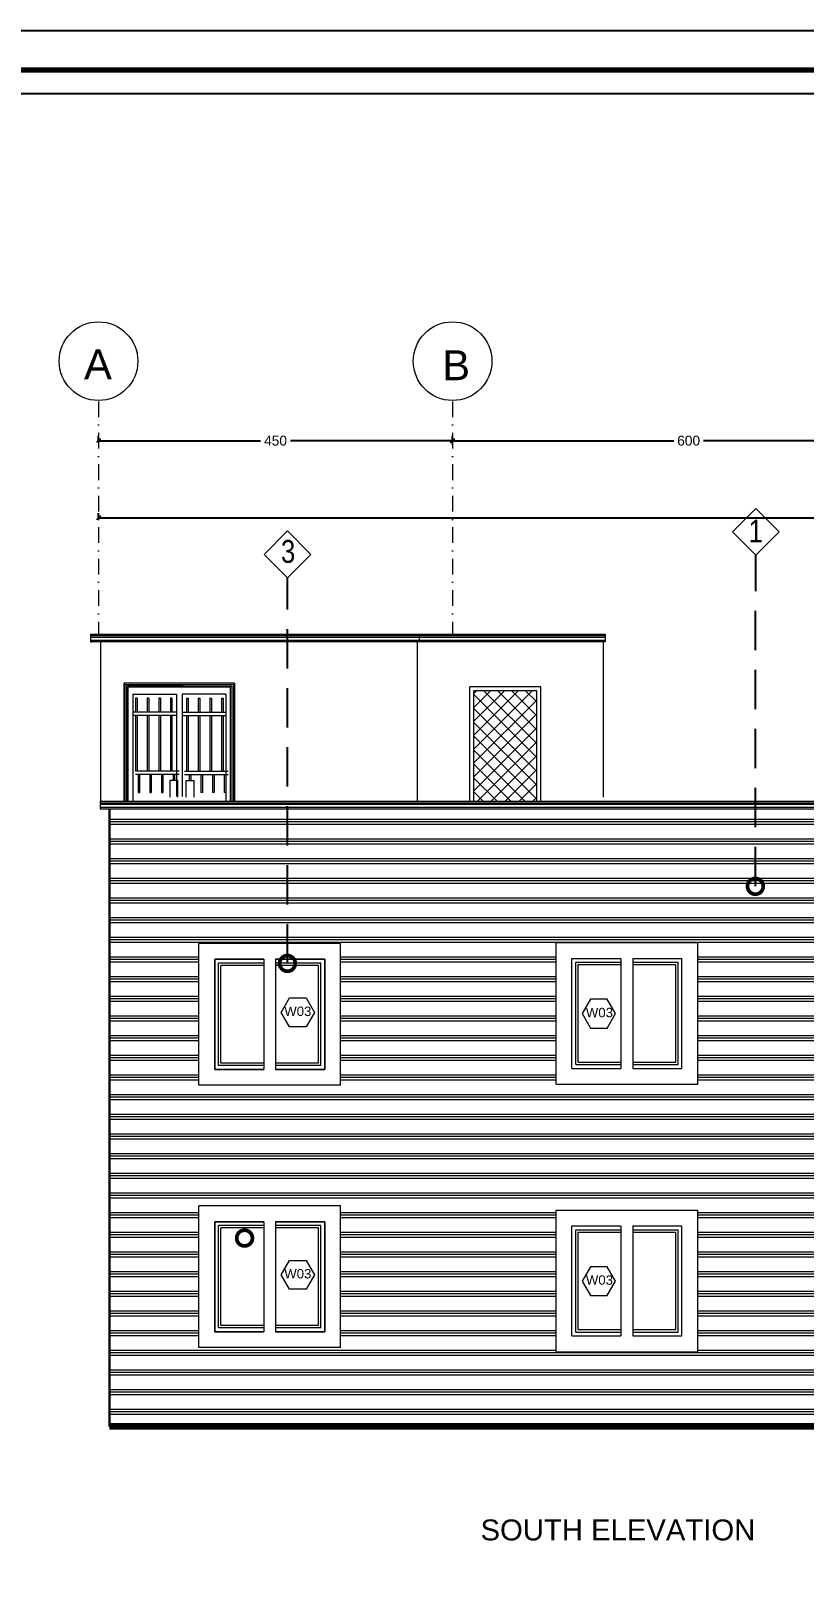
# Model space of a CAD drawing. Header units: inches. Extents: x -580639 to 179052, y 0 to 152898.
# Drawn here: x -126351 to -116523, y 132207 to 151788 of the extents above; entities that cross this region are included whole.
import ezdxf
from ezdxf.enums import TextEntityAlignment as Align

# ---------------------------------------------------------------- set-up
doc = ezdxf.new("R2010")
doc.units = ezdxf.units.IN
doc.header["$LTSCALE"] = 500
doc.header["$MEASUREMENT"] = 0
for name, pattern in [('ACAD_ISO04W100', [30, 24, -3, 0, -3]), ('DASHDOTX2', [2, 1, -0.5, 0, -0.5]), ('DASHEDX2', [1.5, 1, -0.5])]:
    doc.linetypes.add(name, pattern=pattern)
for name, color, linetype, lineweight in [('0.00', 254, 'Continuous', 0), ('0.09', 143, 'Continuous', 9), ('0.13', 81, 'Continuous', 13), ('0.18', 80, 'Continuous', 18), ('0.3', 10, 'Continuous', 30), ('1ATEXT', 3, 'Continuous', 20), ('A-0.15', 50, 'Continuous', 15), ('A-0.2', 61, 'Continuous', 20), ('A-0.25', 42, 'Continuous', 25), ('A-ANNO-TEXS', 211, 'Continuous', 18), ('A-wall', 52, 'Continuous', 35), ('DIM', 8, 'Continuous', 18), ('ground floor', 8, 'Continuous', 20), ('H-text atribute', 130, 'Continuous', 20), ('Room reference', 50, 'Continuous', 13)]:
    doc.layers.add(name, color=color, linetype=linetype, lineweight=lineweight)
doc.styles.add('1- 100', font='times.ttf', dxfattribs={"width": 0.9, "height": 0.25})
doc.styles.add('100', font='arial.ttf', dxfattribs={"height": 200})
doc.styles.add('50', font='arial.ttf', dxfattribs={"height": 125})
doc.styles.get("Standard").update_dxf_attribs({"font": 'arial.ttf'})
doc.dimstyles.new('1-100', dxfattribs={"dimtxt": 0.3, "dimasz": 0.055, "dimexe": 0.15, "dimexo": 0.1, "dimgap": 0.065, "dimtad": 1, "dimdec": 0, "dimlfac": 100, "dimdsep": 46, "dimtxsty": '1- 100', "dimblk": 'DOT', "dimcen": 0.09, "dimclrd": 1, "dimclre": 1, "dimadec": 0, "dimazin": 2, "dimtfac": 1, "dimtdec": 0, "dimtofl": 0, "dimtmove": 2, "dimatfit": 3, "dimldrblk": 'DOT', "dimfxl": 0.15, "dimfxlon": 1, "dimtolj": 1, "dimtzin": 0, "dimarcsym": 0})
doc.dimstyles.new('DIM', dxfattribs={"dimscale": 50, "dimtxt": 125, "dimasz": 1, "dimexe": 1.2, "dimexo": 1, "dimgap": 1, "dimtad": 0, "dimtoh": 1, "dimdec": 0, "dimlfac": 0.1, "dimrnd": 1, "dimdsep": 46, "dimtxsty": '50', "dimblk": 'OBLIQUE', "dimcen": 0.09, "dimclrt": 8, "dimadec": 0, "dimazin": 0, "dimtfac": 1, "dimtdec": 0, "dimtix": 1, "dimtofl": 0, "dimtmove": 2, "dimatfit": 2, "dimfxl": 1, "dimfxlon": 1, "dimtzin": 0, "dimarcsym": 0})

# ---------------------------------------------------------------- blocks, each defined once
blk = doc.blocks.new('_Dot')
at = {"color": 0, "linetype": 'ByBlock', "lineweight": -2}
blk.add_line((-0.5, 0), (-1, 0), dxfattribs=at)
at = {"color": 0, "linetype": 'ByBlock', "const_width": 0.5}
blk.add_lwpolyline([(-0.25, 0, 1), (0.25, 0, 1)], format="xyb", close=True, dxfattribs=at)
blk = doc.blocks.new('WIND')
at = {"layer": 'Room reference', "ltscale": 1000}
blk.add_lwpolyline([(0.403, -0.002), (0.297, 0.181), (0.086, 0.181), (-0.02, -0.002), (0.086, -0.185), (0.297, -0.185)], close=True, dxfattribs=at)
blk.add_attdef('001', text='', height=0.12, dxfattribs=at).set_placement((0.198, 0.011), align=Align.MIDDLE_CENTER)
blk = doc.blocks.new('_Oblique')
at = {"color": 0, "linetype": 'ByBlock', "lineweight": -2}
blk.add_line((-0.5, -0.5), (0.5, 0.5), dxfattribs=at)
blk = doc.blocks.new('*D1608')
at = {"layer": 'Defpoints', "color": 0, "transparency": 16777216}
for p in [(-125491, 146578), (-120991, 146578), (-120991, 146226)]:
    blk.add_point(p, dxfattribs=at)
at = {"layer": 'ground floor', "color": 0, "lineweight": -2, "transparency": 16777216}
for p, q in [((-125491, 146578), (-125491, 146638)), ((-125491, 146578), (-123431, 146578)), ((-120991, 146578), (-123051, 146578)), ((-120991, 146528), (-120991, 146638))]:
    blk.add_line(p, q, dxfattribs=at)
at = {"layer": 'ground floor', "color": 0, "lineweight": -2, "transparency": 16777216, "xscale": 50, "yscale": 50, "zscale": 50, "rotation": 180}
blk.add_blockref('_Oblique', (-125491, 146578), dxfattribs=at)
at = {"layer": 'ground floor', "color": 0, "lineweight": -2, "transparency": 16777216, "xscale": 50, "yscale": 50, "zscale": 50}
blk.add_blockref('_Oblique', (-120991, 146578), dxfattribs=at)
at = {"layer": 'ground floor', "color": 8, "transparency": 16777216, "insert": (-123241, 146578), "char_height": 125, "attachment_point": 5, "style": '50'}
blk.add_mtext('450', dxfattribs=at)
blk = doc.blocks.new('*D1609')
at = {"layer": 'Defpoints', "color": 0, "transparency": 16777216}
for p in [(-120991, 146578), (-114991, 146578), (-114991, 146226)]:
    blk.add_point(p, dxfattribs=at)
at = {"layer": 'ground floor', "color": 0, "lineweight": -2, "transparency": 16777216}
for p, q in [((-120991, 146578), (-120991, 146638)), ((-120991, 146578), (-118179, 146578)), ((-114991, 146578), (-117803, 146578)), ((-114991, 146528), (-114991, 146638))]:
    blk.add_line(p, q, dxfattribs=at)
at = {"layer": 'ground floor', "color": 0, "lineweight": -2, "transparency": 16777216, "xscale": 50, "yscale": 50, "zscale": 50, "rotation": 180}
blk.add_blockref('_Oblique', (-120991, 146578), dxfattribs=at)
at = {"layer": 'ground floor', "color": 0, "lineweight": -2, "transparency": 16777216, "xscale": 50, "yscale": 50, "zscale": 50}
blk.add_blockref('_Oblique', (-114991, 146578), dxfattribs=at)
at = {"layer": 'ground floor', "color": 8, "transparency": 16777216, "insert": (-117991, 146578), "char_height": 125, "attachment_point": 5, "style": '50'}
blk.add_mtext('600', dxfattribs=at)
blk = doc.blocks.new('*D1613')
at = {"layer": 'Defpoints', "color": 0, "transparency": 16777216}
for p in [(-125491, 145592), (-100291, 145598), (-100291, 145598)]:
    blk.add_point(p, dxfattribs=at)
at = {"layer": 'ground floor', "color": 0, "lineweight": -2, "transparency": 16777216}
for p, q in [((-125491, 145598), (-125491, 145658)), ((-125491, 145598), (-113128, 145598)), ((-100291, 145598), (-112653, 145598)), ((-100291, 145598), (-100291, 145658))]:
    blk.add_line(p, q, dxfattribs=at)
at = {"layer": 'ground floor', "color": 0, "lineweight": -2, "transparency": 16777216, "xscale": 50, "yscale": 50, "zscale": 50, "rotation": 180}
blk.add_blockref('_Oblique', (-125491, 145598), dxfattribs=at)
at = {"layer": 'ground floor', "color": 0, "lineweight": -2, "transparency": 16777216, "xscale": 50, "yscale": 50, "zscale": 50}
blk.add_blockref('_Oblique', (-100291, 145598), dxfattribs=at)
at = {"layer": 'ground floor', "color": 8, "transparency": 16777216, "insert": (-112891, 145598), "char_height": 125, "attachment_point": 5, "style": '50'}
blk.add_mtext('2520', dxfattribs=at)

msp = doc.modelspace()

# ---------------------------------------------------------------- hatches: boundary and pattern name
at = {"layer": '0.00', "transparency": 33554503}
h = msp.add_hatch(dxfattribs=at)
h.set_pattern_fill('ANSI37', color=256, scale=1000)
h.set_pattern_definition([(45, (-152194.53, 270990.72), (-88.38835, 88.38835), []), (135, (-152194.53, 270990.72), (-88.38835, -88.38835), [])])
h.paths.add_polyline_path([(-120720.917, 143395.861), (-119920.917, 143395.861), (-119920.917, 141995.57), (-120720.917, 141995.57)])
at = {"layer": 'DIM', "transparency": 33554503}
h = msp.add_hatch(dxfattribs=at)
h.set_pattern_fill('PLAST', color=256, scale=1000)
h.set_pattern_definition([(0, (-59291.8, 119955.18), (0, 250), []), (0, (-59291.8, 119986.43), (0, 250), []), (0, (-59291.8, 120017.68), (0, 250), [])])
h.paths.add_polyline_path([(-57112.94, 124359.117), (-70449.952, 124359.117), (-70449.952, 116735.15), (-57112.94, 116735.15)])
h.paths.add_polyline_path([(-60701.9, 118838.747), (-67673.637, 118838.747), (-67673.637, 122240.936), (-60701.9, 122240.936)], flags=16)
h.paths.add_polyline_path([(-51894.46, 120635.15), (-57112.94, 120635.15), (-57112.94, 116735.15), (-51894.46, 116735.15)])
h.paths.add_polyline_path([(-65899.08, 137627.645), (-76449.08, 137627.645), (-76449.08, 133727.645), (-65899.08, 133727.645)])
h.paths.add_polyline_path([(-70036.43, 136744.81), (-67636.43, 136744.81), (-67636.43, 134944.81), (-70036.43, 134944.81)], flags=16)
h.paths.add_polyline_path([(-69836.43, 136544.81), (-67836.43, 136544.81), (-67836.43, 135144.81), (-69836.43, 135144.81)], flags=0)
h.paths.add_polyline_path([(-69786.43, 136494.81), (-67886.43, 136494.81), (-67886.43, 135194.81), (-69786.43, 135194.81)], flags=0)
h.paths.add_polyline_path([(-69756.43, 136464.81), (-68861.43, 136464.81), (-68861.43, 135224.81), (-69756.43, 135224.81)], flags=0)
h.paths.add_polyline_path([(-68811.43, 136464.81), (-67916.43, 136464.81), (-67916.43, 135224.81), (-68811.43, 135224.81)], flags=0)
h.paths.add_polyline_path([(-51299.16, 141577.645), (-66171.092, 141577.645), (-66171.092, 137725.599), (-65879.08, 137725.599), (-65879.08, 137627.645), (-65899.08, 133727.645), (-65099.08, 133727.645), (-51299.16, 133727.645)])
h.paths.add_polyline_path([(-65278.274, 136572.84), (-65278.274, 139366.148), (-63678.274, 139366.148), (-63678.274, 136572.84)], flags=16)
h.paths.add_polyline_path([(-63878.274, 136772.84), (-65078.274, 136772.84), (-65078.274, 139166.148), (-63878.274, 139166.148)], flags=0)
h.paths.add_polyline_path([(-63928.274, 136822.84), (-65028.274, 136822.84), (-65028.274, 139116.148), (-63928.274, 139116.148)], flags=0)
h.paths.add_polyline_path([(-60974.557, 136304.282), (-59174.557, 136304.282), (-59174.557, 134504.282), (-60974.557, 134504.282)], flags=16)
h.paths.add_polyline_path([(-60774.557, 136104.282), (-60149.557, 136104.282), (-60149.557, 134704.282), (-60774.557, 134704.282)], flags=0)
h.paths.add_polyline_path([(-64371.863, 137789.539), (-64583.063, 137789.539), (-64688.663, 137972.443), (-64583.063, 138155.348), (-64371.863, 138155.348), (-64266.263, 137972.443)], flags=0)
h.paths.add_polyline_path([(-60643.436, 135429.591), (-60537.836, 135612.495), (-60326.636, 135612.495), (-60221.036, 135429.591), (-60326.636, 135246.686), (-60537.836, 135246.686)], flags=0)
h.paths.add_polyline_path([(-59999.557, 136104.282), (-59374.557, 136104.282), (-59374.557, 134704.282), (-59999.557, 134704.282)], flags=0)
h.paths.add_polyline_path([(-59999.557, 136054.282), (-59424.557, 136054.282), (-59424.557, 134754.282), (-59999.557, 134754.282)], flags=0)
h.paths.add_polyline_path([(-60974.557, 137904.282), (-60974.557, 139704.282), (-59174.557, 139704.282), (-59174.557, 137904.282)], flags=16)
h.paths.add_polyline_path([(-60774.557, 138104.282), (-60774.557, 139504.282), (-60149.557, 139504.282), (-60149.557, 138104.282)], flags=0)
h.paths.add_polyline_path([(-59999.557, 138104.282), (-59999.557, 139504.282), (-59374.557, 139504.282), (-59374.557, 138104.282)], flags=0)
h.paths.add_polyline_path([(-59999.557, 139454.282), (-59424.557, 139454.282), (-59424.557, 138154.282), (-59999.557, 138154.282)], flags=0)
h.paths.add_polyline_path([(-60537.836, 138646.686), (-60643.436, 138829.591), (-60537.836, 139012.495), (-60326.636, 139012.495), (-60221.036, 138829.591), (-60326.636, 138646.686)], flags=0)
h.paths.add_polyline_path([(-59695.65, 139272.067, -1), (-59695.65, 139319.32, -1)], flags=0)
h.paths.add_polyline_path([(-59506.873, 140569.606, -1), (-59506.873, 140616.859, -1)], flags=16)
h.paths.add_polyline_path([(-55739.36, 134835.748), (-55711.137, 134835.748), (-55711.137, 135585.748), (-55740.488, 135585.748, -1), (-55740.488, 135635.748), (-55066.804, 135635.748), (-55066.804, 137035.748), (-53066.874, 137035.748), (-53066.874, 135635.748), (-52495.875, 135635.748, -0.414213562), (-52470.875, 135610.748), (-52470.203, 134835.748), (-52445.875, 134835.748, -1), (-52445.875, 134785.748), (-52445.875, 134385.748), (-55739.36, 134385.748), (-55739.36, 134785.748, -1)], flags=16)
h.paths.add_polyline_path([(-55738.631, 137835.748), (-55738.631, 138235.748, -1), (-55738.631, 138285.748), (-55710.409, 138285.748), (-55710.409, 139035.748), (-55739.759, 139035.748, -1), (-55739.759, 139085.748), (-55066.226, 139085.748), (-55066.226, 140235.748), (-53066.146, 140235.748), (-53066.146, 139085.748), (-52495.147, 139085.748, -0.414213562), (-52470.147, 139060.748), (-52469.475, 138285.748), (-52445.147, 138285.748, -1), (-52445.147, 138235.748), (-52445.147, 137835.748)], flags=16)
h.paths.add_polyline_path([(-55487.033, 138638.912, -1), (-55487.033, 138686.165, -1)], flags=0)
h.paths.add_polyline_path([(-115325.76, 119564.151), (-120677.28, 119564.151), (-120677.28, 119436.072), (-120427.28, 119436.072), (-120427.28, 119186.072), (-120677.28, 119186.072), (-120677.28, 119436.072), (-120677.28, 119564.151), (-123310.84, 119564.151), (-125845.76, 119564.151), (-125845.76, 115664.151), (-115325.76, 115664.151)])
h.paths.add_polyline_path([(-118010.344, 118402.918), (-116210.344, 118402.918), (-116210.344, 116602.918), (-118010.344, 116602.918)], flags=16)
h.paths.add_polyline_path([(-119927.28, 119186.072), (-120177.28, 119186.072), (-120177.28, 119436.072), (-119927.28, 119436.072)], flags=16)
h.paths.add_polyline_path([(-119677.28, 119186.072), (-119677.28, 119436.072), (-119427.28, 119436.072), (-119427.28, 119186.072)], flags=16)
h.paths.add_polyline_path([(-119177.28, 119186.072), (-119177.28, 119436.072), (-118927.28, 119436.072), (-118927.28, 119186.072)], flags=16)
h.paths.add_polyline_path([(-117810.344, 118202.918), (-117185.344, 118202.918), (-117185.344, 116802.918), (-117810.344, 116802.918)], flags=0)
h.paths.add_polyline_path([(-117457.844, 118170.172, -1), (-117457.844, 118122.918, -1)], flags=0)
h.paths.add_polyline_path([(-120927.28, 119186.072), (-121177.28, 119186.072), (-121177.28, 119436.072), (-120927.28, 119436.072)], flags=16)
h.paths.add_polyline_path([(-117679.224, 117528.228), (-117573.624, 117711.132), (-117362.424, 117711.132), (-117256.824, 117528.228), (-117362.424, 117345.323), (-117573.624, 117345.323)], flags=0)
h.paths.add_polyline_path([(-122049.293, 116602.918), (-123849.293, 116602.918), (-123849.293, 118402.918), (-122049.293, 118402.918)], flags=16)
h.paths.add_polyline_path([(-118677.28, 119186.072), (-118677.28, 119436.072), (-118427.28, 119436.072), (-118427.28, 119186.072)], flags=16)
h.paths.add_polyline_path([(-118560.584, 119287.317, -1), (-118560.584, 119334.57, -1)], flags=0)
h.paths.add_polyline_path([(-122249.293, 116802.918), (-122874.293, 116802.918), (-122874.293, 118202.918), (-122249.293, 118202.918)], flags=0)
h.paths.add_polyline_path([(-121427.28, 119186.072), (-121677.28, 119186.072), (-121677.28, 119436.072), (-121427.28, 119436.072)], flags=16)
h.paths.add_polyline_path([(-122299.293, 116852.918), (-122874.293, 116852.918), (-122874.293, 118152.918), (-122299.293, 118152.918)], flags=0)
h.paths.add_polyline_path([(-122329.293, 116882.918), (-122874.293, 116882.918), (-122874.293, 118122.918), (-122329.293, 118122.918)], flags=0)
h.paths.add_polyline_path([(-121927.28, 119186.072), (-122177.28, 119186.072), (-122177.28, 119436.072), (-121927.28, 119436.072)], flags=16)
h.paths.add_polyline_path([(-117035.344, 118202.918), (-116410.344, 118202.918), (-116410.344, 116802.918), (-117035.344, 116802.918)], flags=0)
h.paths.add_polyline_path([(-117035.344, 118152.918), (-116460.344, 118152.918), (-116460.344, 116852.918), (-117035.344, 116852.918)], flags=0)
h.paths.add_polyline_path([(-117035.344, 118122.918), (-116490.344, 118122.918), (-116490.344, 116882.918), (-117035.344, 116882.918)], flags=0)
h.paths.add_polyline_path([(-123024.293, 116802.918), (-123649.293, 116802.918), (-123649.293, 118202.918), (-123024.293, 118202.918)], flags=0)
h.paths.add_polyline_path([(-122427.28, 119186.072), (-122677.28, 119186.072), (-122677.28, 119436.072), (-122427.28, 119436.072)], flags=16)
h.paths.add_polyline_path([(-123095.773, 117528.228), (-123201.373, 117345.323), (-123412.573, 117345.323), (-123518.173, 117528.228), (-123412.573, 117711.132), (-123201.373, 117711.132)], flags=0)
h.paths.add_polyline_path([(-122927.28, 119186.072), (-123177.28, 119186.072), (-123177.28, 119436.072), (-122927.28, 119436.072)], flags=16)
h.paths.add_polyline_path([(-116302.561, 141897.595), (-125350.699, 141897.595), (-125350.699, 134047.595), (-116302.561, 134047.595)])
h.paths.add_polyline_path([(-122414.544, 138385.932), (-124214.544, 138385.932), (-124214.544, 140185.932), (-122414.544, 140185.932)], flags=16)
h.paths.add_polyline_path([(-122614.544, 138585.932), (-123239.544, 138585.932), (-123239.544, 139985.932), (-122614.544, 139985.932)], flags=0)
h.paths.add_polyline_path([(-123089.837, 139909.922), (-122694.544, 139905.932), (-123089.837, 139909.922, -1), (-123089.837, 139957.175, -1)], flags=0)
h.paths.add_polyline_path([(-122745.664, 139311.241), (-122851.264, 139128.337), (-123062.464, 139128.337), (-123168.064, 139311.241), (-123062.464, 139494.146), (-122851.264, 139494.146)], flags=0)
h.paths.add_polyline_path([(-119675.769, 140197.595), (-117875.78, 140197.595), (-117875.78, 138397.595), (-119675.769, 138397.595)], flags=16)
h.paths.add_polyline_path([(-123389.544, 138585.932), (-124014.544, 138585.932), (-124014.544, 139985.932), (-123389.544, 139985.932)], flags=0)
h.paths.add_polyline_path([(-123389.544, 138635.932), (-123964.544, 138635.932), (-123964.544, 139935.932), (-123389.544, 139935.932)], flags=0)
h.paths.add_polyline_path([(-123389.544, 138665.932), (-123934.544, 138665.932), (-123934.544, 139905.932), (-123389.544, 139905.932)], flags=0)
h.paths.add_polyline_path([(-119475.769, 139997.595), (-118850.774, 139997.595), (-118850.774, 138597.595), (-119475.769, 138597.595)], flags=0)
h.paths.add_polyline_path([(-119342.317, 139295.472), (-119236.717, 139478.377), (-119025.517, 139478.377), (-118919.917, 139295.472), (-119025.517, 139112.568), (-119236.717, 139112.568)], flags=0)
h.paths.add_polyline_path([(-122414.544, 135050.169), (-124214.544, 135050.169), (-124214.544, 136850.169), (-122414.544, 136850.169)], flags=16)
h.paths.add_polyline_path([(-118700.774, 139997.595), (-118075.78, 139997.595), (-118075.78, 138597.595), (-118700.774, 138597.595)], flags=0)
h.paths.add_polyline_path([(-122614.544, 136650.169), (-122614.544, 135250.169), (-123239.544, 135250.169), (-123239.544, 136650.169)], flags=0)
h.paths.add_polyline_path([(-119675.769, 136797.595), (-117875.78, 136797.595), (-117875.78, 134997.595), (-119675.769, 134997.595)], flags=16)
h.paths.add_polyline_path([(-123389.544, 136650.169), (-123389.544, 135250.169), (-124014.544, 135250.169), (-124014.544, 136650.169)], flags=0)
h.paths.add_polyline_path([(-123389.544, 135300.169), (-123964.544, 135300.169), (-123964.544, 136600.169), (-123389.544, 136600.169)], flags=0)
h.paths.add_polyline_path([(-123389.544, 135330.169), (-123934.544, 135330.169), (-123934.544, 136570.169), (-123389.544, 136570.169)], flags=0)
h.paths.add_polyline_path([(-119475.769, 136597.595), (-118850.774, 136597.595), (-118850.774, 135197.595), (-119475.769, 135197.595)], flags=0)
h.paths.add_polyline_path([(-122851.264, 136158.383), (-122745.664, 135975.479), (-122851.264, 135792.574), (-123062.464, 135792.574), (-123168.064, 135975.479), (-123062.464, 136158.383)], flags=0)
h.paths.add_polyline_path([(-123634.635, 136465.208, -1), (-123634.635, 136417.954, -1)], flags=0)
h.paths.add_polyline_path([(-118700.774, 136597.595), (-118075.78, 136597.595), (-118075.78, 135197.595), (-118700.774, 135197.595)], flags=0)
h.paths.add_polyline_path([(-119236.717, 136078.377), (-119025.517, 136078.377), (-118919.917, 135895.472), (-119025.517, 135712.568), (-119236.717, 135712.568), (-119342.317, 135895.472)], flags=0)
h.paths.add_polyline_path([(-117142.986, 140936.809, -1), (-117142.986, 140889.556, -1)], flags=16)
h.paths.add_polyline_path([(-110478.768, 141897.595), (-116302.561, 141897.595), (-116302.561, 134497.595), (-115050.78, 134497.595), (-115050.78, 136897.595), (-112350.78, 136897.595), (-112350.78, 134497.595), (-110750.78, 134497.595), (-110750.78, 137947.595), (-110770.78, 137947.595), (-110770.78, 137967.595), (-110790.78, 137967.595, 0.4307696), (-110850.315, 138004.578), (-110850.315, 138025.549), (-110870.315, 138025.549), (-110870.315, 138045.549), (-110750.78, 138045.549), (-110478.768, 138045.549)])
h.paths.add_polyline_path([(-114173.755, 137847.595), (-114173.755, 137597.595), (-114423.755, 137597.595), (-114423.755, 137847.595)], flags=16)
h.paths.add_polyline_path([(-113923.755, 137847.595), (-113673.755, 137847.595), (-113673.755, 137597.595), (-113923.755, 137597.595)], flags=16)
h.paths.add_polyline_path([(-114673.755, 137847.595), (-114673.755, 137597.595), (-114923.755, 137597.595), (-114923.755, 137847.595)], flags=16)
h.paths.add_polyline_path([(-113423.755, 137847.595), (-113173.755, 137847.595), (-113173.755, 137597.595), (-113423.755, 137597.595)], flags=16)
h.paths.add_polyline_path([(-115173.755, 137847.595), (-115173.755, 137597.595), (-115423.755, 137597.595), (-115423.755, 137847.595)], flags=16)
h.paths.add_polyline_path([(-112923.755, 137847.595), (-112673.755, 137847.595), (-112673.755, 137597.595), (-112923.755, 137597.595)], flags=16)
h.paths.add_polyline_path([(-115673.755, 137847.595), (-115673.755, 137597.595), (-115923.755, 137597.595), (-115923.755, 137847.595)], flags=16)
h.paths.add_polyline_path([(-112423.755, 137847.595), (-112173.755, 137847.595), (-112173.755, 137597.595), (-112423.755, 137597.595)], flags=16)
h.paths.add_polyline_path([(-111923.755, 137847.595), (-111673.755, 137847.595), (-111673.755, 137597.595), (-111923.755, 137597.595)], flags=16)
h.paths.add_polyline_path([(-100200.78, 137947.595), (-110750.78, 137947.595), (-110750.78, 134047.595), (-100200.78, 134047.595)])
h.paths.add_polyline_path([(-107780.699, 135397.595), (-106615.78, 135397.595), (-106615.78, 136797.595), (-104615.78, 136797.595), (-104615.78, 135397.595), (-102790.699, 135397.595, -1), (-102790.699, 135347.595), (-102790.699, 134597.595), (-102735.699, 134597.595, -1), (-102735.699, 134547.595), (-102735.699, 134147.595), (-107835.699, 134147.595), (-107835.699, 134547.595, -1), (-107835.699, 134597.595), (-107780.699, 134597.595), (-107780.699, 135347.595, -1)], flags=16)
h.paths.add_polyline_path([(-103762.543, 135347.595, 0.412530882), (-103786.17, 135371.086, 0.445994256), (-103812.326, 135347.595)], flags=0)
h.paths.add_polyline_path([(-107619.26, 137569.516), (-107619.26, 137819.516), (-107369.26, 137819.516), (-107369.26, 137569.516)], flags=16)
h.paths.add_polyline_path([(-107485.955, 137670.761, -1), (-107485.955, 137718.014, -1)], flags=0)
h.paths.add_polyline_path([(-107119.26, 137569.516), (-107119.26, 137819.516), (-106869.26, 137819.516), (-106869.26, 137569.516)], flags=16)
h.paths.add_polyline_path([(-106619.26, 137569.516), (-106619.26, 137819.516), (-106369.26, 137819.516), (-106369.26, 137569.516)], flags=16)
h.paths.add_polyline_path([(-106119.26, 137569.516), (-106119.26, 137819.516), (-105869.26, 137819.516), (-105869.26, 137569.516)], flags=16)
h.paths.add_polyline_path([(-105619.26, 137569.516), (-105619.26, 137819.516), (-105369.26, 137819.516), (-105369.26, 137569.516)], flags=16)
h.paths.add_polyline_path([(-105119.26, 137569.516), (-105119.26, 137819.516), (-104869.26, 137819.516), (-104869.26, 137569.516)], flags=16)
h.paths.add_polyline_path([(-104619.26, 137569.516), (-104619.26, 137819.516), (-104369.26, 137819.516), (-104369.26, 137569.516)], flags=16)
h.paths.add_polyline_path([(-104119.26, 137569.516), (-104119.26, 137819.516), (-103869.26, 137819.516), (-103869.26, 137569.516)], flags=16)
h.paths.add_polyline_path([(-103619.26, 137569.516), (-103619.26, 137819.516), (-103369.26, 137819.516), (-103369.26, 137569.516)], flags=16)
h.paths.add_polyline_path([(-103310.654, 134384.478, -1), (-103310.654, 134337.225, -1)], flags=0)
h.paths.add_polyline_path([(-103119.26, 137569.516), (-103119.26, 137819.516), (-102869.26, 137819.516), (-102869.26, 137569.516)], flags=16)
h.paths.add_polyline_path([(-119327.526, 139215.801), (-118921.523, 139215.801), (-118921.523, 139399.73), (-119327.526, 139399.73)], flags=8)
h.paths.add_polyline_path([(-119327.526, 135815.801), (-118921.523, 135815.801), (-118921.523, 135999.73), (-119327.526, 135999.73)], flags=8)
h.paths.add_polyline_path([(-123160.892, 139231.571), (-122754.889, 139231.571), (-122754.889, 139415.5), (-123160.892, 139415.5)], flags=8)
h.paths.add_polyline_path([(-123160.892, 135895.808), (-122754.889, 135895.808), (-122754.889, 136079.737), (-123160.892, 136079.737)], flags=8)
h.paths.add_polyline_path([(-106441.443, 135883.572), (-106164.916, 135883.572), (-106164.916, 136060.026), (-106441.443, 136060.026)], flags=8)
h.paths.add_polyline_path([(-117664.433, 117448.557), (-117258.43, 117448.557), (-117258.43, 117632.486), (-117664.433, 117632.486)], flags=8)
h.paths.add_polyline_path([(-123503.382, 117448.557), (-123097.379, 117448.557), (-123097.379, 117632.486), (-123503.382, 117632.486)], flags=8)
h.paths.add_polyline_path([(-110719.368, 117302.411), (-115275.76, 117302.411), (-115275.76, 115664.151), (-107340.268, 115664.151), (-107340.268, 123288.118), (-120677.28, 123288.118), (-120677.28, 119662.105), (-116337.003, 119662.105), (-116337.003, 122003.758), (-110719.368, 122003.758)])
edge = h.paths.add_edge_path(flags=17)
edge.add_line((-115255.611, 119564.151), (-115196.225, 119564.151))
edge.add_line((-115196.225, 119564.151), (-115176.225, 119622.105))
edge.add_line((-115176.225, 119622.105), (-115216.225, 119622.105))
edge.add_arc((-115208.512, 119574.502), 48.223, 99.203589, 192.3952972)

# ---------------------------------------------------------------- linework, layer by layer
msp.add_lwpolyline([(-140637.189, 113030.352), (-85636.972, 113030.352), (-85636.972, 151788.469), (-140637.189, 151788.469)], close=True)
at = {"layer": '0.00'}
for p, q in [((-125164.576, 141995.549), (-125164.576, 143496.546)), ((-123764.576, 143496.546), (-125164.576, 143496.546)), ((-125164.576, 143496.546), (-125164.576, 141995.549)), ((-125154.576, 143476.546), (-125154.576, 141995.549)), ((-123774.576, 143476.546), (-125154.576, 143476.546)), ((-125134.576, 143456.546), (-125134.576, 141995.549)), ((-124414.576, 143456.546), (-125134.576, 143456.546)), ((-125114.576, 141995.549), (-125114.576, 143446.546)), ((-123814.576, 143446.546), (-125114.576, 143446.546)), ((-125054.576, 143356.546), (-124499.898, 143356.546)), ((-125054.576, 143356.546), (-125054.576, 141995.549)), ((-124499.898, 143356.546), (-124499.898, 142056.546)), ((-123874.576, 143356.546), (-124429.253, 143356.546)), ((-124429.253, 143356.546), (-124429.253, 142056.546)), ((-124414.576, 143456.546), (-123794.576, 143456.546)), ((-123874.576, 143356.546), (-123874.576, 141995.549)), ((-123814.576, 141995.549), (-123814.576, 143446.546)), ((-123794.576, 143456.546), (-123794.576, 141995.549)), ((-123774.576, 143476.546), (-123774.576, 141995.549)), ((-123764.576, 141995.549), (-123764.576, 143496.546)), ((-123764.576, 143496.546), (-123764.576, 141995.549)), ((-120770.917, 141995.549), (-120770.917, 143447.799)), ((-119870.917, 143447.799), (-120770.917, 143447.799)), ((-120720.917, 141995.549), (-120720.917, 143397.799)), ((-119920.917, 143397.799), (-120720.917, 143397.799)), ((-119920.917, 141995.549), (-119920.917, 143397.799)), ((-119870.917, 141995.549), (-119870.917, 143447.799)), ((-125021.278, 143306.546), (-125021.278, 143126.546)), ((-125001.278, 143306.546), (-125021.278, 143306.546)), ((-125001.278, 143306.546), (-125001.278, 143126.546)), ((-124873.158, 143306.546), (-124873.158, 143126.546)), ((-124853.158, 143306.546), (-124873.158, 143306.546)), ((-124853.158, 143306.546), (-124853.158, 143126.546)), ((-124725.037, 143306.546), (-124725.037, 143126.546)), ((-124705.037, 143306.546), (-124725.037, 143306.546)), ((-124705.037, 143306.546), (-124705.037, 143126.546)), ((-124576.917, 143306.546), (-124576.917, 143126.546)), ((-124556.917, 143306.546), (-124576.917, 143306.546)), ((-124556.917, 143306.546), (-124556.917, 143126.546)), ((-124372.234, 143306.546), (-124372.234, 143126.546)), ((-124372.234, 143306.546), (-124352.234, 143306.546)), ((-124352.234, 143306.546), (-124352.234, 143126.546)), ((-124224.114, 143306.546), (-124224.114, 143126.546)), ((-124224.114, 143306.546), (-124204.114, 143306.546)), ((-124204.114, 143306.546), (-124204.114, 143126.546)), ((-124075.993, 143306.546), (-124075.993, 143126.546)), ((-124075.993, 143306.546), (-124055.993, 143306.546)), ((-124055.993, 143306.546), (-124055.993, 143126.546)), ((-123927.873, 143306.546), (-123927.873, 143126.546)), ((-123927.873, 143306.546), (-123907.873, 143306.546)), ((-123907.873, 143306.546), (-123907.873, 143126.546)), ((-124499.898, 143126.546), (-125054.576, 143126.546)), ((-124499.898, 143086.546), (-125054.576, 143086.546)), ((-125021.278, 143086.546), (-125021.278, 142376.546)), ((-125001.278, 143086.546), (-125001.278, 142376.546)), ((-124873.158, 143086.546), (-124873.158, 142376.546)), ((-124853.158, 143086.546), (-124853.158, 142376.546)), ((-124725.037, 143086.546), (-124725.037, 142376.546)), ((-124705.037, 143086.546), (-124705.037, 142376.546)), ((-124576.917, 143086.546), (-124576.917, 142376.546)), ((-124556.917, 143086.546), (-124556.917, 142376.546)), ((-124429.253, 143126.546), (-123874.576, 143126.546)), ((-124429.253, 143086.546), (-123874.576, 143086.546)), ((-124372.234, 143086.546), (-124372.234, 142376.546)), ((-124352.234, 143086.546), (-124352.234, 142376.546)), ((-124224.114, 143086.546), (-124224.114, 142376.546)), ((-124204.114, 143086.546), (-124204.114, 142376.546)), ((-124075.993, 143086.546), (-124075.993, 142376.546)), ((-124055.993, 143086.546), (-124055.993, 142376.546)), ((-123927.873, 143086.546), (-123927.873, 142376.546)), ((-123907.873, 143086.546), (-123907.873, 142376.546)), ((-124466.601, 142376.546), (-125021.278, 142376.546)), ((-124395.956, 142376.546), (-123841.278, 142376.546)), ((-124466.601, 142336.546), (-125021.278, 142336.546)), ((-124987.981, 142336.546), (-124987.981, 142106.546)), ((-124967.981, 142336.546), (-124967.981, 142106.546)), ((-124839.86, 142336.546), (-124839.86, 142106.546)), ((-124819.86, 142336.546), (-124819.86, 142106.546)), ((-124691.74, 142336.546), (-124691.74, 142106.546)), ((-124671.74, 142336.546), (-124671.74, 142106.546)), ((-124543.619, 142336.546), (-124543.619, 142256.546)), ((-124523.619, 142336.546), (-124523.619, 142256.546)), ((-124395.956, 142336.546), (-123841.278, 142336.546)), ((-124338.937, 142336.546), (-124338.937, 142256.546)), ((-124318.937, 142336.546), (-124318.937, 142256.546)), ((-124190.817, 142336.546), (-124190.817, 142106.546)), ((-124170.817, 142336.546), (-124170.817, 142106.546)), ((-124042.696, 142336.546), (-124042.696, 142106.546)), ((-124022.696, 142336.546), (-124022.696, 142106.546)), ((-123894.576, 142336.546), (-123894.576, 142106.546)), ((-123874.576, 142336.546), (-123874.576, 142106.546)), ((-124987.981, 142106.546), (-124967.981, 142106.546)), ((-124839.86, 142106.546), (-124819.86, 142106.546)), ((-124691.74, 142106.546), (-124671.74, 142106.546)), ((-124170.817, 142106.546), (-124190.817, 142106.546)), ((-124022.696, 142106.546), (-124042.696, 142106.546)), ((-123874.576, 142106.546), (-123894.576, 142106.546))]:
    msp.add_line(p, q, dxfattribs=at)
for points in [[(-124484.47, 142046.256), (-124484.47, 142256.546), (-124584.47, 142256.546), (-124584.47, 142046.256)], [(-124378.086, 142046.256), (-124378.086, 142256.546), (-124278.086, 142256.546), (-124278.086, 142046.256)]]:
    msp.add_lwpolyline(points, dxfattribs=at)
at = {"layer": '0.09'}
for p, q in [((-125590.917, 144117.45), (-125590.917, 144019.496)), ((-125590.917, 144117.45), (-119050.917, 144117.45)), ((-121415.692, 144117.45), (-121415.692, 144019.496)), ((-119050.917, 144117.45), (-119050.917, 144019.496)), ((-119050.917, 144097.45), (-125590.917, 144097.45)), ((-119050.917, 144077.45), (-125590.917, 144077.45)), ((-119050.917, 144039.496), (-125590.917, 144039.496)), ((-125590.917, 144019.496), (-125570.917, 144019.496)), ((-119050.917, 144019.496), (-125580.917, 144019.496)), ((-125460.596, 141995.549), (-125460.596, 144019.496)), ((-121435.692, 141995.549), (-121435.692, 144019.496)), ((-119070.917, 142046.256), (-119070.917, 144019.496))]:
    msp.add_line(p, q, dxfattribs=at)
at = {"layer": '0.13'}
for p, q in [((-119425.769, 138647.595), (-119425.769, 139947.595)), ((-119425.769, 139947.595), (-118850.774, 139947.595)), ((-119395.769, 138677.595), (-119395.769, 139917.595)), ((-119395.769, 139917.595), (-118850.774, 139917.595)), ((-118700.774, 139947.595), (-118125.78, 139947.595)), ((-118700.774, 139917.595), (-118155.78, 139917.595)), ((-118155.78, 138677.595), (-118155.78, 139917.595)), ((-118125.78, 138647.595), (-118125.78, 139947.595)), ((-119425.769, 138647.595), (-118850.774, 138647.595)), ((-119395.769, 138677.595), (-118850.774, 138677.595)), ((-118700.774, 138677.595), (-118155.78, 138677.595)), ((-118700.774, 138647.595), (-118125.78, 138647.595)), ((-119425.769, 135247.595), (-119425.769, 136547.595)), ((-119425.769, 136547.595), (-118850.774, 136547.595)), ((-119395.769, 135277.595), (-119395.769, 136517.595)), ((-119395.769, 136517.595), (-118850.774, 136517.595)), ((-118700.774, 136547.595), (-118125.78, 136547.595)), ((-118700.774, 136517.595), (-118155.78, 136517.595)), ((-118155.78, 135277.595), (-118155.78, 136517.595)), ((-118125.78, 135247.595), (-118125.78, 136547.595)), ((-119425.769, 135247.595), (-118850.774, 135247.595)), ((-119395.769, 135277.595), (-118850.774, 135277.595)), ((-118700.774, 135277.595), (-118155.78, 135277.595)), ((-118700.774, 135247.595), (-118125.78, 135247.595))]:
    msp.add_line(p, q, dxfattribs=at)
at = {"layer": '0.18'}
for p, q in [((-123964.544, 138635.932), (-123964.544, 139935.932)), ((-123389.544, 139935.932), (-123964.544, 139935.932)), ((-123934.544, 138665.932), (-123934.544, 139905.932)), ((-123389.544, 139905.932), (-123934.544, 139905.932)), ((-122664.544, 139935.932), (-123239.544, 139935.932)), ((-122694.544, 139905.932), (-123239.544, 139905.932)), ((-122694.544, 138665.932), (-122694.544, 139905.932)), ((-122664.544, 138635.932), (-122664.544, 139935.932)), ((-123389.544, 138635.932), (-123964.544, 138635.932)), ((-123389.544, 138665.932), (-123934.544, 138665.932)), ((-122694.544, 138665.932), (-123239.544, 138665.932)), ((-122664.544, 138635.932), (-123239.544, 138635.932)), ((-123964.544, 135300.169), (-123964.544, 136600.169)), ((-123389.544, 136600.169), (-123964.544, 136600.169)), ((-123934.544, 135330.169), (-123934.544, 136570.169)), ((-123389.544, 136570.169), (-123934.544, 136570.169)), ((-122664.544, 136600.169), (-123239.544, 136600.169)), ((-122694.544, 136570.169), (-123239.544, 136570.169)), ((-122694.544, 135330.169), (-122694.544, 136570.169)), ((-122664.544, 135300.169), (-122664.544, 136600.169)), ((-123389.544, 135330.169), (-123934.544, 135330.169)), ((-122694.544, 135330.169), (-123239.544, 135330.169)), ((-123389.544, 135300.169), (-123964.544, 135300.169)), ((-122664.544, 135300.169), (-123239.544, 135300.169))]:
    msp.add_line(p, q, dxfattribs=at)
at = {"layer": '0.3'}
for q in [(-125350.699, 141897.595), (-125350.699, 135097.595)]:
    msp.add_line((-125350.699, 134047.595), q, dxfattribs=at)
at = {"layer": '1ATEXT'}
for points in [[(-117435.547, 145419.922), (-117138.562, 145716.907), (-116841.577, 145419.922), (-117138.562, 145122.937)], [(-123386.821, 145133.368), (-123089.837, 145430.353), (-122792.852, 145133.368), (-123089.837, 144836.383)]]:
    msp.add_lwpolyline(points, close=True, dxfattribs=at)
at = {"layer": '1ATEXT', "ltscale": 0.1, "const_width": 200}
for points in [[(-117142.986, 140936.809, 1), (-117142.986, 140889.556, 2.414213562)], [(-117142.986, 140936.809, -1), (-117142.986, 140889.556, -2.414213562)], [(-123089.837, 139957.175, 1), (-123089.837, 139909.922, 2.414213562)], [(-123089.837, 139957.175, -1), (-123089.837, 139909.922, -2.414213562)], [(-123634.635, 136465.208, 1), (-123634.635, 136417.954, 2.414213562)], [(-123634.635, 136465.208, -1), (-123634.635, 136417.954, -2.414213562)]]:
    msp.add_lwpolyline(points, format="xyb", dxfattribs=at)
at = {"layer": 'A-0.15'}
for p, q in [((-124214.544, 138385.932), (-124214.544, 140187.978)), ((-122414.544, 140185.932), (-124214.544, 140185.932)), ((-122414.544, 138385.932), (-122414.544, 140187.978)), ((-119675.769, 138397.595), (-119675.769, 140197.595)), ((-119675.769, 140197.595), (-117875.78, 140197.595)), ((-117875.78, 138397.595), (-117875.78, 140197.595)), ((-124014.544, 139985.932), (-124014.544, 138585.932)), ((-124014.544, 139985.932), (-123389.544, 139985.932)), ((-124014.544, 139985.932), (-124014.544, 138585.932)), ((-124014.544, 139985.932), (-123389.544, 139985.932)), ((-124014.544, 138585.932), (-124014.544, 139985.932)), ((-124014.544, 138585.932), (-124014.544, 139985.932)), ((-123389.544, 139985.932), (-124014.544, 139985.932)), ((-123389.544, 139985.932), (-123389.544, 138585.932)), ((-123389.544, 139985.932), (-123389.544, 138585.932)), ((-123389.544, 139985.932), (-123389.544, 138585.932)), ((-123389.544, 139985.932), (-123389.544, 138585.932)), ((-123389.544, 139985.932), (-123389.544, 138585.932)), ((-123389.544, 139985.932), (-123389.544, 138585.932)), ((-123239.544, 139985.932), (-122614.544, 139985.932)), ((-123239.544, 139985.932), (-123239.544, 138585.932)), ((-123239.544, 139985.932), (-122614.544, 139985.932)), ((-123239.544, 139985.932), (-123239.544, 138585.932)), ((-122614.544, 139985.932), (-123239.544, 139985.932)), ((-123239.544, 139985.932), (-123239.544, 138585.932)), ((-122614.544, 139985.932), (-122614.544, 138585.932)), ((-122614.544, 139985.932), (-122614.544, 138585.932)), ((-122614.544, 138585.932), (-122614.544, 139985.932)), ((-122614.544, 138585.932), (-122614.544, 139985.932)), ((-119475.769, 138597.595), (-119475.769, 139997.595)), ((-119475.769, 139997.595), (-118850.774, 139997.595)), ((-118850.774, 139997.595), (-118850.774, 138597.595)), ((-118700.774, 139997.595), (-118075.78, 139997.595)), ((-118700.774, 139997.595), (-118700.774, 138597.595)), ((-118075.78, 138597.595), (-118075.78, 139997.595)), ((-124014.544, 138585.932), (-123389.544, 138585.932)), ((-124014.544, 138585.932), (-123389.544, 138585.932)), ((-123389.544, 138585.932), (-124014.544, 138585.932)), ((-123239.544, 138585.932), (-122614.544, 138585.932)), ((-123239.544, 138585.932), (-122614.544, 138585.932)), ((-122614.544, 138585.932), (-123239.544, 138585.932)), ((-119475.769, 138597.595), (-118850.774, 138597.595)), ((-118700.774, 138597.595), (-118075.78, 138597.595)), ((-122414.544, 138385.932), (-124214.544, 138385.932)), ((-119675.769, 138397.595), (-117875.78, 138397.595)), ((-124214.544, 135050.169), (-124214.544, 136852.216)), ((-122414.544, 136850.169), (-124214.544, 136850.169)), ((-122414.544, 135050.169), (-122414.544, 136852.216)), ((-119675.769, 134997.595), (-119675.769, 136797.595)), ((-119675.769, 136797.595), (-117875.78, 136797.595)), ((-117875.78, 134997.595), (-117875.78, 136797.595)), ((-124014.544, 136650.169), (-124014.544, 135250.169)), ((-124014.544, 136650.169), (-123389.544, 136650.169)), ((-124014.544, 136650.169), (-124014.544, 135250.169)), ((-124014.544, 136650.169), (-123389.544, 136650.169)), ((-124014.544, 135250.169), (-124014.544, 136650.169)), ((-124014.544, 135250.169), (-124014.544, 136650.169)), ((-123389.544, 136650.169), (-124014.544, 136650.169)), ((-123389.544, 136650.169), (-123389.544, 135250.169)), ((-123389.544, 136650.169), (-123389.544, 135250.169)), ((-123389.544, 136650.169), (-123389.544, 135250.169)), ((-123389.544, 136650.169), (-123389.544, 135250.169)), ((-123389.544, 136650.169), (-123389.544, 135250.169)), ((-123389.544, 136650.169), (-123389.544, 135250.169)), ((-123239.544, 136650.169), (-122614.544, 136650.169)), ((-123239.544, 136650.169), (-123239.544, 135250.169)), ((-123239.544, 136650.169), (-122614.544, 136650.169)), ((-123239.544, 136650.169), (-123239.544, 135250.169)), ((-122614.544, 136650.169), (-123239.544, 136650.169)), ((-123239.544, 136650.169), (-123239.544, 135250.169)), ((-122614.544, 136650.169), (-122614.544, 135250.169)), ((-122614.544, 136650.169), (-122614.544, 135250.169)), ((-122614.544, 135250.169), (-122614.544, 136650.169)), ((-122614.544, 135250.169), (-122614.544, 136650.169)), ((-119475.769, 135197.595), (-119475.769, 136597.595)), ((-119475.769, 136597.595), (-118850.774, 136597.595)), ((-119475.769, 135197.595), (-119475.769, 136597.595)), ((-119475.769, 136597.595), (-118850.774, 136597.595)), ((-118850.774, 136597.595), (-118850.774, 135197.595)), ((-118700.774, 136597.595), (-118075.78, 136597.595)), ((-118700.774, 136597.595), (-118075.78, 136597.595)), ((-118700.774, 136597.595), (-118700.774, 135197.595)), ((-118075.78, 135197.595), (-118075.78, 136597.595)), ((-118075.78, 135197.595), (-118075.78, 136597.595)), ((-124014.544, 135250.169), (-123389.544, 135250.169)), ((-124014.544, 135250.169), (-123389.544, 135250.169)), ((-123389.544, 135250.169), (-124014.544, 135250.169)), ((-123239.544, 135250.169), (-122614.544, 135250.169)), ((-123239.544, 135250.169), (-122614.544, 135250.169)), ((-122614.544, 135250.169), (-123239.544, 135250.169)), ((-119475.769, 135197.595), (-118850.774, 135197.595)), ((-119475.769, 135197.595), (-118850.774, 135197.595)), ((-118700.774, 135197.595), (-118075.78, 135197.595)), ((-118700.774, 135197.595), (-118075.78, 135197.595)), ((-122414.544, 135050.169), (-124214.544, 135050.169)), ((-119675.769, 134997.595), (-117875.78, 134997.595))]:
    msp.add_line(p, q, dxfattribs=at)
at = {"layer": 'A-0.15', "lineweight": 100}
msp.add_line((-111500.78, 134047.595), (-125350.699, 134047.595), dxfattribs=at)
at = {"layer": 'A-0.2'}
for p, q in [((-125471.382, 141995.549), (-110458.768, 141995.549)), ((-125451.382, 141995.549), (-125471.382, 141995.549)), ((-125471.382, 141995.549), (-125471.382, 141897.595)), ((-125471.382, 141975.549), (-110458.768, 141975.549)), ((-125451.382, 141975.549), (-110478.768, 141975.549)), ((-125471.382, 141955.549), (-110458.768, 141955.549)), ((-125471.382, 141917.595), (-110458.768, 141917.595)), ((-125471.382, 141897.595), (-125451.382, 141897.595)), ((-125451.382, 141955.549), (-110478.768, 141955.549)), ((-125451.382, 141917.595), (-110478.768, 141917.595)), ((-125451.382, 141897.595), (-110478.768, 141897.595)), ((-125451.382, 141897.595), (-110478.768, 141897.595))]:
    msp.add_line(p, q, dxfattribs=at)
at = {"layer": 'A-0.25', "lineweight": 25}
msp.add_lwpolyline([(-92736.972, 113830.352), (-92736.972, 150988.469), (-139837.189, 150988.469), (-139837.189, 113830.352), (-92736.972, 113830.352)], dxfattribs=at)
at = {"layer": 'A-wall', "color": 1, "lineweight": 70}
msp.add_lwpolyline([(-140137.189, 113530.352), (-86136.972, 113530.352), (-86136.972, 151288.469), (-140137.189, 151288.469)], close=True, dxfattribs=at)
at = {"layer": 'ground floor', "linetype": 'DASHDOTX2', "ltscale": 0.4}
for p, q in [((-125490.917, 147078.066), (-125490.917, 144117.45)), ((-120990.917, 147078.066), (-120990.917, 144117.45))]:
    msp.add_line(p, q, dxfattribs=at)
at = {"layer": 'ground floor'}
for centre in [(-125490.917, 147589.204), (-120990.917, 147589.204)]:
    msp.add_circle(centre, 500, dxfattribs=at)

# ---------------------------------------------------------------- block references
at = {"layer": 'Room reference'}
ref = msp.add_blockref('WIND', (-122765.539, 139312.993), dxfattribs=dict(at, xscale=-1000, yscale=1000, zscale=1000))
ref.add_attrib('001', 'W03', dxfattribs={"layer": 'H-text atribute', "ltscale": 1000, "height": 120}).set_placement((-122957.891, 139324.354), align=Align.MIDDLE_CENTER)
ref = msp.add_blockref('WIND', (-119322.442, 139297.224), dxfattribs=dict(at, xscale=1000, yscale=1000, zscale=1000))
ref.add_attrib('001', 'W03', dxfattribs={"layer": 'H-text atribute', "ltscale": 1000, "height": 120}).set_placement((-119124.524, 139308.584), align=Align.MIDDLE_CENTER)
ref = msp.add_blockref('WIND', (-122765.539, 135977.23), dxfattribs=dict(at, xscale=-1000, yscale=1000, zscale=1000))
ref.add_attrib('001', 'W03', dxfattribs={"layer": 'H-text atribute', "ltscale": 1000, "height": 120}).set_placement((-122957.891, 135988.591), align=Align.MIDDLE_CENTER)
ref = msp.add_blockref('WIND', (-119322.442, 135897.224), dxfattribs=dict(at, xscale=1000, yscale=1000, zscale=1000))
ref.add_attrib('001', 'W03', dxfattribs={"layer": 'H-text atribute', "ltscale": 1000, "height": 120}).set_placement((-119124.524, 135908.584), align=Align.MIDDLE_CENTER)

# ---------------------------------------------------------------- texts
at = {"layer": '1ATEXT', "linetype": 'ACAD_ISO04W100', "width": 0.8}
for s, p in [('1', (-117138.017, 145284.664)), ('3', (-123081.357, 145025.671))]:
    msp.add_text(s, height=290.4, dxfattribs=at).set_placement(p, align=Align.CENTER)
at = {"layer": 'A-ANNO-TEXS', "insert": (-120635.935, 132864.867), "char_height": 266.2, "attachment_point": 1, "style": '50'}
msp.add_mtext_dynamic_manual_height_columns('\\pt23426;SOUTH ELEVATION', width=12325.1311, gutter_width=400, heights=[0], dxfattribs=at)
at = {"layer": 'ground floor', "char_height": 380, "attachment_point": 7, "style": '100'}
for s, insert in [('A', (-125675.089, 147358.781)), ('B', (-121122.41, 147346.81))]:
    msp.add_mtext_dynamic_manual_height_columns(s, width=215.80113, gutter_width=1000, heights=[0], dxfattribs=dict(at, insert=insert))

# ---------------------------------------------------------------- dimensions: what is measured, and where the dimension line sits
at = {"layer": 'ground floor'}
for base, p1, p2, picture, middle in [((-120990.917, 146578.066), (-125490.917, 146578.066), (-120990.917, 146225.566), '*D1608', (-123240.917, 146578.066)), ((-114990.917, 146578.066), (-120990.917, 146578.066), (-114990.917, 146225.566), '*D1609', (-117990.917, 146578.066)), ((-100290.917, 145597.758), (-125490.917, 145592.45), (-100290.917, 145597.758), '*D1613', (-112890.917, 145597.758))]:
    dim = msp.add_linear_dim(base=base, p1=p1, p2=p2, dimstyle='DIM', dxfattribs=at)
    dim.commit()
    dim.dimension.update_dxf_attribs({"geometry": picture, "text_midpoint": middle})

# ---------------------------------------------------------------- leaders
at = {"layer": '1ATEXT', "linetype": 'DASHEDX2'}
for points in [[(-117142.986, 140913.183), (-117138.562, 145122.937)], [(-123089.837, 139933.549), (-123089.837, 144836.383)]]:
    msp.add_leader(points, dimstyle='1-100', override={"dimscale": 5, "dimasz": 0.1, "dimgap": 1, "dimtad": 0, "dimclrd": 256}, dxfattribs=at)

doc.saveas('drawing.dxf')
